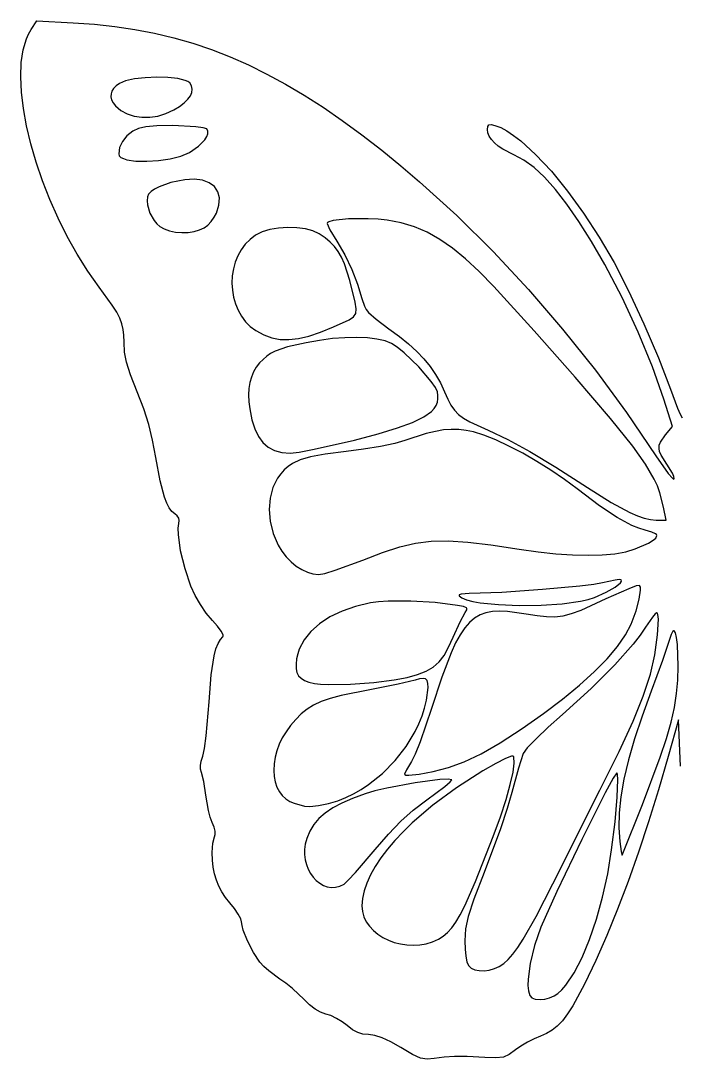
# Model space of a CAD drawing. Extents: x 116 to 479, y 104 to 402.
# Drawn here: x 116.1 to 297.7, y 103.8 to 389.5 of the extents above; entities that cross this region are included whole.
import ezdxf

# ---------------------------------------------------------------- set-up
doc = ezdxf.new("R2010")
doc.units = 0

msp = doc.modelspace()

# ---------------------------------------------------------------- linework, layer by layer
at = {"layer": 'Layer 1'}
for p, q in [((118.95303, 387.01742), (120.56078, 389.45892)), ((120.56078, 389.45892), (130.60008, 388.913402)), ((130.60008, 388.913402), (136.408213, 388.496186)), ((117.667735, 384.485521), (118.260023, 385.81841)), ((118.260023, 385.81841), (118.95303, 387.01742)), ((136.408213, 388.496186), (142.05903, 387.879655)), ((142.05903, 387.879655), (147.571925, 387.055797)), ((147.571925, 387.055797), (152.966296, 386.016598)), ((152.966296, 386.016598), (158.261536, 384.754046)), ((116.778062, 381.445478), (117.667735, 384.485521)), ((158.261536, 384.754046), (163.477041, 383.260128)), ((163.477041, 383.260128), (168.632208, 381.526832)), ((116.269498, 377.952025), (116.778062, 381.445478)), ((168.632208, 381.526832), (173.74643, 379.546143)), ((116.12753, 374.059897), (116.269498, 377.952025)), ((173.74643, 379.546143), (178.839104, 377.31005)), ((178.839104, 377.31005), (183.929625, 374.81054)), ((183.929625, 374.81054), (189.037388, 372.0396)), ((116.337645, 369.823828), (116.12753, 374.059897)), ((142.384972, 371.561571), (141.704443, 370.849389)), ((143.27912, 372.228202), (142.384972, 371.561571)), ((145.007206, 372.942976), (143.27912, 372.228202)), ((147.477722, 373.463331), (145.007206, 372.942976)), ((150.418279, 373.787108), (147.477722, 373.463331)), ((153.556485, 373.912146), (150.418279, 373.787108)), ((156.619952, 373.836287), (153.556485, 373.912146)), ((159.33629, 373.557369), (156.619952, 373.836287)), ((161.433109, 373.073234), (159.33629, 373.557369)), ((162.164078, 372.753534), (161.433109, 373.073234)), ((162.63802, 372.38172), (162.164078, 372.753534)), ((163.159068, 371.546792), (162.63802, 372.38172)), ((163.366081, 370.667567), (163.159068, 371.546792)), ((189.037388, 372.0396), (194.181789, 368.989217)), ((116.885329, 365.298555), (116.337645, 369.823828)), ((140.990182, 369.321878), (140.959422, 368.523304)), ((140.959422, 368.523304), (141.148221, 367.712687)), ((141.239018, 370.100032), (140.990182, 369.321878)), ((141.704443, 370.849389), (141.239018, 370.100032)), ((162.155155, 367.853589), (162.8589, 368.812018)), ((162.8589, 368.812018), (163.264284, 369.752993)), ((163.264284, 369.752993), (163.366081, 370.667567)), ((194.181789, 368.989217), (199.382224, 365.651379)), ((141.148221, 367.712687), (141.558065, 366.898404)), ((141.558065, 366.898404), (142.19044, 366.088832)), ((142.19044, 366.088832), (143.664525, 364.811666)), ((158.306, 364.96306), (159.87348, 365.920162)), ((159.87348, 365.920162), (161.158274, 366.886655)), ((161.158274, 366.886655), (162.155155, 367.853589)), ((117.75607, 360.538811), (116.885329, 365.298555)), ((143.664525, 364.811666), (145.397665, 363.851887)), ((145.397665, 363.851887), (147.337527, 363.213151)), ((147.337527, 363.213151), (149.431779, 362.899113)), ((149.431779, 362.899113), (151.628088, 362.91343)), ((151.628088, 362.91343), (153.874123, 363.259757)), ((153.874123, 363.259757), (156.117551, 363.941749)), ((156.117551, 363.941749), (158.30604, 364.963062)), ((158.30604, 364.963062), (158.306, 364.96306)), ((199.382224, 365.651379), (204.658087, 362.018072)), ((118.935355, 355.599332), (117.75607, 360.538811)), ((150.609293, 360.315701), (148.529408, 359.846083)), ((153.625886, 360.549679), (150.609293, 360.315701)), ((157.98431, 360.603948), (153.625886, 360.549679)), ((164.313558, 360.325045), (157.98431, 360.603948)), ((166.394726, 360.037308), (164.313558, 360.325045)), ((167.35989, 359.68913), (166.394726, 360.037308)), ((204.658087, 362.018072), (210.028774, 358.081284)), ((244.64659, 359.562372), (244.726289, 360.400636)), ((244.726289, 360.400636), (245.02776, 360.830187)), ((245.02776, 360.830187), (245.644561, 360.902123)), ((245.644561, 360.902123), (246.67025, 360.667542)), ((246.67025, 360.667542), (248.274166, 360.056476)), ((248.274166, 360.056476), (250.003262, 359.137509)), ((145.347005, 357.764885), (144.125601, 356.236231)), ((146.98111, 359.084898), (145.347005, 357.764885)), ((148.529408, 359.846083), (146.98111, 359.084898)), ((166.82976, 356.737593), (167.361895, 357.59413)), ((167.64694, 359.096808), (167.35989, 359.68913)), ((167.361895, 357.59413), (167.640949, 358.389504)), ((167.640949, 358.389504), (167.64694, 359.096808)), ((210.028774, 358.081284), (215.51368, 353.833002)), ((244.772949, 358.634112), (244.64659, 359.562372)), ((245.14426, 357.699663), (244.772949, 358.634112)), ((245.748877, 356.770273), (245.14426, 357.699663)), ((250.003262, 359.137509), (251.843554, 357.9267)), ((251.843554, 357.9267), (253.78106, 356.440109)), ((120.40867, 350.534853), (118.935355, 355.599332)), ((143.360665, 354.569339), (143.09596, 352.834618)), ((144.125601, 356.236231), (143.360665, 354.569339)), ((162.57, 353.238), (165.086164, 354.948667)), ((165.086164, 354.948667), (166.82976, 356.737593)), ((246.575151, 355.857188), (245.748877, 356.770273)), ((247.611435, 354.971657), (246.575151, 355.857188)), ((248.846081, 354.124928), (247.611435, 354.971657)), ((253.78106, 356.440109), (257.89178, 352.703816)), ((143.09596, 352.834618), (143.255274, 352.324067)), ((143.255274, 352.324067), (143.71102, 351.888171)), ((143.71102, 351.888171), (144.429898, 351.526238)), ((144.429898, 351.526238), (145.378612, 351.237579)), ((154.032781, 351.005763), (157.246702, 351.483416)), ((157.246702, 351.483416), (160.181255, 352.229336)), ((160.181255, 352.229336), (162.57006, 353.238003)), ((162.57006, 353.238003), (162.57, 353.238)), ((215.51368, 353.833002), (220.744053, 349.579636)), ((251.86387, 352.592862), (248.846081, 354.124928)), ((254.642989, 351.147977), (251.86387, 352.592862)), ((257.89178, 352.703816), (262.223556, 348.057105)), ((122.161503, 345.400108), (120.40867, 350.534853)), ((145.378612, 351.237579), (147.832356, 350.877326)), ((147.832356, 350.877326), (150.805872, 350.801894)), ((150.805872, 350.801894), (154.032781, 351.005763)), ((220.744053, 349.579636), (225.936854, 345.158916)), ((257.473242, 349.097854), (254.642989, 351.147977)), ((260.379709, 346.412283), (257.473242, 349.097854)), ((161.2654, 345.72851), (157.416541, 344.951749)), ((163.908535, 345.877784), (161.2654, 345.72851)), ((166.17569, 345.5869), (163.908535, 345.877784)), ((263.38747, 343.06105), (260.379709, 346.412283)), ((262.223556, 348.057105), (266.664526, 342.628447)), ((124.179339, 340.249833), (122.161503, 345.400108)), ((152.973124, 343.153082), (151.993025, 342.452064)), ((154.228144, 343.814615), (152.973124, 343.153082)), ((157.416541, 344.951749), (154.228144, 343.814615)), ((168.033289, 344.891052), (166.17569, 345.5869)), ((169.447756, 343.825438), (168.033289, 344.891052)), ((170.385514, 342.425253), (169.447756, 343.825438)), ((225.936854, 345.158916), (236.183382, 335.844754)), ((266.521606, 339.013943), (263.38747, 343.06105)), ((126.447667, 335.138762), (124.179339, 340.249833)), ((151.004, 340.99905), (150.913393, 339.95125)), ((150.913393, 339.95125), (151.001598, 338.83803)), ((151.32445, 341.72843), (151.004, 340.99905)), ((151.993025, 342.452064), (151.32445, 341.72843)), ((170.812987, 340.725694), (170.385514, 342.425253)), ((170.696597, 338.761958), (170.812987, 340.725694)), ((266.664526, 342.628447), (271.102824, 336.546319)), ((151.001598, 338.83803), (151.652181, 336.563846)), ((170.00277, 336.56924), (170.696597, 338.761958)), ((269.807198, 334.240751), (266.521606, 339.013943)), ((128.951974, 330.12163), (126.447667, 335.138762)), ((151.652181, 336.563846), (152.831224, 334.473542)), ((152.831224, 334.473542), (153.580003, 333.590171)), ((167.598957, 333.251111), (168.53802, 334.258787)), ((168.53802, 334.258787), (169.375765, 335.409129)), ((169.375765, 335.409129), (170.00277, 336.56924)), ((202.195462, 334.499535), (200.94751, 334.143488)), ((206.410132, 334.951048), (202.195462, 334.499535)), ((211.806297, 334.99759), (206.410132, 334.951048)), ((214.531116, 334.847421), (211.806297, 334.99759)), ((217.05172, 334.57012), (214.531116, 334.847421)), ((220.875873, 333.834907), (217.05172, 334.57012)), ((236.183382, 335.844754), (246.200542, 325.949193)), ((273.269326, 328.711261), (269.807198, 334.240751)), ((271.102824, 336.546319), (275.426587, 329.939192)), ((153.580003, 333.590171), (154.4142, 332.86416)), ((154.4142, 332.86416), (155.626627, 332.180529)), ((155.626627, 332.180529), (157.090443, 331.675384)), ((157.090443, 331.675384), (158.725568, 331.350978)), ((162.189422, 331.253412), (163.857989, 331.484761)), ((163.857989, 331.484761), (165.377542, 331.905873)), ((165.377542, 331.905873), (166.668, 332.519004)), ((166.668, 332.519), (167.598957, 333.251111)), ((166.668, 332.519004), (166.668, 332.519)), ((184.729686, 332.000055), (182.57302, 331.35411)), ((187.124977, 332.411373), (184.729686, 332.000055)), ((189.633339, 332.585359), (187.124977, 332.411373)), ((192.129218, 332.519302), (189.633339, 332.585359)), ((194.487062, 332.210495), (192.129218, 332.519302)), ((196.581317, 331.656231), (194.487062, 332.210495)), ((198.28643, 330.8538), (196.581317, 331.656231)), ((200.611237, 333.936668), (200.49452, 333.712088)), ((200.49452, 333.712088), (201.265221, 331.974004)), ((200.94751, 334.143488), (200.611237, 333.936668)), ((201.265221, 331.974004), (203.11818, 328.853028)), ((224.513236, 332.746512), (220.875873, 333.834907)), ((228.034803, 331.260794), (224.513236, 332.746512)), ((131.677745, 325.253173), (128.951974, 330.12163)), ((158.725568, 331.350978), (160.451921, 331.209569)), ((160.451921, 331.209569), (162.189422, 331.253412)), ((179.251806, 329.333437), (177.928176, 327.989533)), ((180.78053, 330.476248), (179.251806, 329.333437)), ((182.57302, 331.35411), (180.78053, 330.476248)), ((199.913083, 329.742698), (198.28643, 330.8538)), ((201.311153, 328.588993), (199.913083, 329.742698)), ((202.512672, 327.34385), (201.311153, 328.588993)), ((203.11818, 328.853028), (205.328995, 325.057093)), ((231.51157, 329.333607), (228.034803, 331.260794)), ((235.014531, 326.92081), (231.51157, 329.333607)), ((276.93307, 322.395262), (273.269326, 328.711261)), ((275.426587, 329.939192), (279.52395, 322.935542)), ((176.809535, 326.473378), (175.89578, 324.813814)), ((177.928176, 327.989533), (176.809535, 326.473378)), ((203.54967, 325.958436), (202.512672, 327.34385)), ((204.454179, 324.383918), (203.54967, 325.958436)), ((238.614679, 323.978259), (235.014531, 326.92081)), ((246.200542, 325.949193), (255.935618, 315.530914)), ((134.610468, 320.588124), (131.677745, 325.253173)), ((175.18681, 323.039683), (174.682521, 321.179827)), ((175.89578, 324.813814), (175.18681, 323.039683)), ((205.258229, 322.571461), (204.454179, 324.383918)), ((205.328995, 325.057093), (207.276545, 321.036969)), ((242.383011, 320.46181), (238.614679, 323.978259)), ((279.52395, 322.935542), (283.51242, 315.188012)), ((137.73563, 316.18122), (134.610468, 320.588124)), ((174.682521, 321.179827), (174.38281, 319.263089)), ((206.69308, 318.0374), (205.258229, 322.571461)), ((207.276545, 321.036969), (208.8843, 316.9668)), ((246.39052, 316.32732), (242.383011, 320.46181)), ((281.692647, 313.354424), (276.93307, 322.395262)), ((174.38281, 319.263089), (174.287574, 317.318309)), ((174.287574, 317.318309), (174.39671, 315.374331)), ((208.235484, 312.067205), (206.69308, 318.0374)), ((141.34039, 311.211219), (137.73563, 316.18122)), ((174.39671, 315.374331), (174.710115, 313.459996)), ((208.8843, 316.9668), (210.07573, 313.020728)), ((257.455025, 304.20112), (246.39052, 316.32732)), ((255.935618, 315.530914), (265.335888, 304.648597)), ((283.51242, 315.188012), (287.734304, 306.121048)), ((174.710115, 313.459996), (175.227686, 311.604146)), ((175.227686, 311.604146), (175.94932, 309.835624)), ((208.504351, 310.239796), (208.235484, 312.067205)), ((210.07573, 313.020728), (210.75764, 310.917728)), ((286.163103, 303.784312), (281.692647, 313.354424)), ((142.540307, 309.308665), (141.34039, 311.211219)), ((143.406997, 307.643245), (142.540307, 309.308665)), ((175.94932, 309.835624), (176.874915, 308.183271)), ((207.713623, 307.971525), (208.351984, 308.936491)), ((208.351984, 308.936491), (208.504351, 310.239796)), ((210.75764, 310.917728), (211.236849, 310.048421)), ((211.236849, 310.048421), (211.891106, 309.208348)), ((211.891106, 309.208348), (213.973406, 307.339211)), ((143.991771, 306.101584), (143.406997, 307.643245)), ((144.345939, 304.570309), (143.991771, 306.101584)), ((176.874915, 308.183271), (178.004367, 306.675929)), ((178.004367, 306.675929), (179.337573, 305.342441)), ((202.235, 305.249), (206.524511, 307.159132)), ((206.524511, 307.159132), (207.713623, 307.971525)), ((213.973406, 307.339211), (217.50182, 304.756938)), ((287.734304, 306.121048), (291.734111, 296.755857)), ((144.520811, 302.936045), (144.345939, 304.570309)), ((144.5677, 301.08542), (144.520811, 302.936045)), ((179.337573, 305.342441), (180.87443, 304.211648)), ((180.87443, 304.211648), (183.0411, 303.042549)), ((183.0411, 303.042549), (185.237741, 302.238998)), ((195.462605, 302.735589), (198.663043, 303.801259)), ((198.663043, 303.801259), (202.23503, 305.249068)), ((202.23503, 305.249068), (202.235, 305.249)), ((217.50182, 304.756938), (220.378723, 302.634063)), ((268.795624, 291.386694), (257.455025, 304.20112)), ((265.335888, 304.648597), (274.348635, 293.360919)), ((290.087217, 294.2697), (286.163103, 303.784312)), ((144.714241, 298.318149), (144.5677, 301.08542)), ((185.237741, 302.238998), (187.521282, 301.803762)), ((187.521282, 301.803762), (189.948654, 301.739606)), ((194.7342, 300.88619), (189.605454, 299.717509)), ((189.948654, 301.739606), (192.576785, 302.049293)), ((192.576785, 302.049293), (195.462605, 302.735589)), ((198.391076, 301.548683), (194.7342, 300.88619)), ((201.966975, 302.012578), (198.391076, 301.548683)), ((205.399758, 302.278474), (201.966975, 302.012578)), ((208.627284, 302.346972), (205.399758, 302.278474)), ((211.587411, 302.218674), (208.627284, 302.346972)), ((214.218, 301.894179), (211.587411, 302.218674)), ((216.45691, 301.374087), (214.218, 301.894179)), ((218.242, 300.659), (216.45691, 301.374087)), ((219.799632, 299.642183), (218.242, 300.659)), ((220.378723, 302.634063), (222.926786, 300.558775)), ((222.926786, 300.558775), (225.172487, 298.50106)), ((145.262186, 295.522432), (144.714241, 298.318149)), ((183.849935, 297.237686), (181.9081, 295.35994)), ((184.931546, 297.963981), (183.849935, 297.237686)), ((186.196543, 298.595775), (184.931546, 297.963981)), ((189.605454, 299.717509), (186.196543, 298.595775)), ((221.660286, 298.129693), (219.799632, 299.642183)), ((225.694154, 294.244597), (221.660286, 298.129693)), ((225.172487, 298.50106), (227.142306, 296.430902)), ((146.374021, 292.08841), (145.262186, 295.522432)), ((181.9081, 295.35994), (180.979015, 294.154061)), ((229.150595, 290.257528), (225.694154, 294.244597)), ((227.142306, 296.430902), (228.86272, 294.318286)), ((228.86272, 294.318286), (230.360209, 292.133196)), ((293.20777, 285.395362), (290.087217, 294.2697)), ((291.734111, 296.755857), (295.05635, 288.113642)), ((148.21223, 287.40622), (146.374021, 292.08841)), ((179.628103, 291.430943), (179.20501, 289.907812)), ((180.219227, 292.845377), (179.628103, 291.430943)), ((180.979015, 294.154061), (180.219227, 292.845377)), ((230.360209, 292.133196), (231.661249, 289.845619)), ((278.495971, 280.080831), (268.795624, 291.386694)), ((274.348635, 293.360919), (282.921138, 281.726561)), ((179.20501, 289.907812), (178.949315, 288.273042)), ((230.289465, 288.617571), (229.150595, 290.257528)), ((230.8366, 287.4223), (230.289465, 288.617571)), ((231.661249, 289.845619), (232.79232, 287.425538)), ((150.015406, 282.719666), (148.21223, 287.40622)), ((178.949315, 288.273042), (178.860385, 286.523687)), ((178.860385, 286.523687), (178.937588, 284.656801)), ((230.994542, 286.396872), (230.8366, 287.4223)), ((230.997457, 285.430079), (230.994542, 286.396872)), ((232.79232, 287.425538), (233.709147, 285.358378)), ((295.05635, 288.113642), (296.982272, 282.892882)), ((178.937588, 284.656801), (179.18029, 282.66944)), ((229.955318, 282.811141), (230.489917, 283.64425)), ((230.489917, 283.64425), (230.833273, 284.514884)), ((230.833273, 284.514884), (230.997457, 285.430079)), ((233.709147, 285.358378), (234.589528, 283.682849)), ((234.589528, 283.682849), (235.535252, 282.309129)), ((295.58682, 277.842432), (293.20777, 285.395362)), ((296.982272, 282.892882), (297.679419, 281.278924)), ((151.382624, 278.44091), (150.015406, 282.719666)), ((179.18029, 282.66944), (179.780377, 279.703349)), ((223.991142, 278.962169), (227.083338, 280.46659)), ((227.083338, 280.46659), (229.217403, 282.008519)), ((229.217403, 282.008519), (229.955318, 282.811141)), ((235.535252, 282.309129), (236.648111, 281.147398)), ((236.648111, 281.147398), (238.029897, 280.107834)), ((238.029897, 280.107834), (239.782399, 279.100617)), ((284.63972, 272.48032), (278.495971, 280.080831)), ((282.921138, 281.726561), (291.00068, 269.804202)), ((297.679419, 281.278924), (298.274518, 280.221638)), ((152.440479, 274.121084), (151.382624, 278.44091)), ((179.780377, 279.703349), (180.576215, 277.18602)), ((180.576215, 277.18602), (181.583467, 275.100447)), ((214.546051, 275.840669), (219.844239, 277.43896)), ((219.844239, 277.43896), (223.991142, 278.962169)), ((239.782399, 279.100617), (244.80672, 276.823938)), ((293.66468, 275.546402), (295.58682, 277.842432)), ((181.583467, 275.100447), (182.817794, 273.429625)), ((208, 274.111), (214.546051, 275.840669)), ((227.792471, 275.903278), (221.90703, 273.98085)), ((230.281231, 276.511256), (227.792471, 275.903278)), ((232.554655, 276.894672), (230.281231, 276.511256)), ((234.678219, 277.061724), (232.554655, 276.894672)), ((236.717402, 277.020608), (234.678219, 277.061724)), ((238.73768, 276.779521), (236.717402, 277.020608)), ((240.80453, 276.34666), (238.73768, 276.779521)), ((243.674109, 275.459742), (240.80453, 276.34666)), ((246.963369, 274.146079), (243.674109, 275.459742)), ((244.80672, 276.823938), (250.256172, 274.297836)), ((250.256172, 274.297836), (256.31648, 271.007414)), ((292.284097, 273.570863), (293.66468, 275.546402)), ((153.31557, 269.31132), (152.440479, 274.121084)), ((182.817794, 273.429625), (184.294858, 272.156549)), ((184.294858, 272.156549), (186.030321, 271.264212)), ((192.802825, 270.82824), (196.953903, 271.590424)), ((196.953903, 271.590424), (208.00009, 274.11096)), ((210.546426, 271.601863), (205.71783, 270.95884)), ((208.00009, 274.11096), (208, 274.111)), ((215.2083, 272.38598), (210.546426, 271.601863)), ((219.172239, 273.212029), (215.2083, 272.38598)), ((221.90703, 273.98085), (219.172239, 273.212029)), ((250.561348, 272.466553), (246.963369, 274.146079)), ((254.357084, 270.482051), (250.561348, 272.466553)), ((288.125488, 267.528825), (284.63972, 272.48032)), ((291.87119, 271.828342), (291.955634, 272.694541)), ((292.032864, 270.924135), (291.87119, 271.828342)), ((291.955634, 272.694541), (292.284097, 273.570863)), ((154.483182, 262.878274), (153.31557, 269.31132)), ((186.030321, 271.264212), (188.039844, 270.735611)), ((188.039844, 270.735611), (190.33909, 270.55374)), ((190.33909, 270.55374), (192.802825, 270.82824)), ((193.069181, 268.68331), (190.92783, 267.65128)), ((195.931249, 269.507751), (193.069181, 268.68331)), ((199.989107, 270.230847), (195.931249, 269.507751)), ((205.71783, 270.95884), (199.989107, 270.230847)), ((258.239613, 268.253456), (254.357084, 270.482051)), ((256.31648, 271.007414), (263.467483, 266.675829)), ((291.00068, 269.804202), (294.434451, 264.916227)), ((292.442756, 269.933788), (292.032864, 270.924135)), ((294.01559, 267.502152), (292.442756, 269.933788)), ((188.655223, 265.880257), (187.699202, 264.81818)), ((189.732009, 266.827962), (188.655223, 265.880257)), ((190.92783, 267.65128), (189.732009, 266.827962)), ((262.097972, 265.841653), (258.239613, 268.253456)), ((265.821198, 263.307526), (262.097972, 265.841653)), ((263.467483, 266.675829), (272.18902, 261.026238)), ((290.538435, 263.397653), (288.125488, 267.528825)), ((295.541939, 265.035038), (294.01559, 267.502152)), ((155.678717, 258.364374), (154.483182, 262.878274)), ((186.865672, 263.651745), (186.156362, 262.390968)), ((187.699202, 264.81818), (186.865672, 263.651745)), ((269.29833, 260.71196), (265.821198, 263.307526)), ((291.418557, 261.489073), (290.538435, 263.397653)), ((294.434451, 264.916227), (295.540492, 263.649594)), ((295.540492, 263.649594), (295.868751, 263.40189)), ((295.944781, 264.064227), (295.541939, 265.035038)), ((295.868751, 263.40189), (296.01972, 263.446032)), ((296.01972, 263.446032), (295.944781, 264.064227)), ((185.573001, 261.045861), (184.791034, 258.142719)), ((186.156362, 262.390968), (185.573001, 261.045861)), ((275.44166, 256.061279), (269.29833, 260.71196)), ((272.18902, 261.026238), (278.684479, 256.920224)), ((292.12162, 259.604838), (291.418557, 261.489073)), ((156.321232, 256.726378), (155.678717, 258.364374)), ((184.791034, 258.142719), (184.533596, 255.022434)), ((293.1181, 255.66842), (292.12162, 259.604838)), ((157.011859, 255.447297), (156.321232, 256.726378)), ((157.764308, 254.486841), (157.011859, 255.447297)), ((158.59229, 253.80472), (157.764308, 254.486841)), ((184.533596, 255.022434), (184.814511, 251.765123)), ((280.350433, 252.780454), (275.44166, 256.061279)), ((278.684479, 256.920224), (283.79032, 254.164898)), ((293.79404, 252.074198), (293.1181, 255.66842)), ((159.232143, 253.277805), (158.59229, 253.80472)), ((159.617844, 252.67145), (159.232143, 253.277805)), ((159.754363, 251.973265), (159.617844, 252.67145)), ((159.64667, 251.17086), (159.754363, 251.973265)), ((184.814511, 251.765123), (185.647604, 248.450899)), ((284.428778, 250.625031), (280.350433, 252.780454)), ((283.79032, 254.164898), (285.9221, 253.246601)), ((285.9221, 253.246601), (287.826436, 252.609407)), ((287.826436, 252.609407), (289.543313, 252.234458)), ((289.543313, 252.234458), (291.11272, 252.102898)), ((291.11272, 252.102898), (293.79404, 252.074198)), ((159.482859, 249.878278), (159.64667, 251.17086)), ((159.525372, 248.129894), (159.482859, 249.878278)), ((286.282833, 249.892955), (284.428778, 250.625031)), ((288.08083, 249.35056), (286.282833, 249.892955)), ((289.926495, 248.819214), (288.08083, 249.35056)), ((290.935078, 248.342125), (289.926495, 248.819214)), ((160.148938, 243.681725), (159.525372, 248.129894)), ((185.647604, 248.450899), (187.0467, 245.15988)), ((220.491842, 244.732398), (224.839189, 245.775242)), ((224.839189, 245.775242), (229.171537, 246.324874)), ((229.171537, 246.324874), (233.84095, 246.405959)), ((233.84095, 246.405959), (239.199489, 246.043165)), ((239.199489, 246.043165), (245.599218, 245.26116)), ((285.3219, 244.16591), (288.944411, 245.772064)), ((288.944411, 245.772064), (290.24244, 246.542837)), ((290.24244, 246.542837), (290.952, 247.16104)), ((291.165385, 248.093483), (290.935078, 248.342125)), ((290.952, 247.16104), (291.234329, 247.821873)), ((291.234329, 247.821873), (291.165385, 248.093483)), ((161.35651, 238.658374), (160.148938, 243.681725)), ((187.0467, 245.15988), (188.034084, 243.519518)), ((188.034084, 243.519518), (189.214473, 242.001965)), ((210.3439, 241.0684), (215.777433, 243.171673)), ((215.777433, 243.171673), (220.491842, 244.732398)), ((245.599218, 245.26116), (253.3922, 244.08461)), ((253.3922, 244.08461), (258.589912, 243.345722)), ((258.589912, 243.345722), (263.499994, 242.820995)), ((263.499994, 242.820995), (268.093904, 242.510355)), ((276.21904, 242.531046), (279.693181, 242.86223)), ((279.693181, 242.86223), (282.736982, 243.407209)), ((282.736982, 243.407209), (285.3219, 244.16591)), ((189.214473, 242.001965), (190.54726, 240.636781)), ((190.54726, 240.636781), (191.991836, 239.453526)), ((202.711453, 238.287605), (210.3439, 241.06838)), ((210.3439, 241.06838), (210.3439, 241.0684)), ((268.093904, 242.510355), (272.3431, 242.41373)), ((272.3431, 242.41373), (276.21904, 242.531046)), ((162.98723, 233.89186), (161.35651, 238.658374)), ((191.991836, 239.453526), (193.507596, 238.481761)), ((193.507596, 238.481761), (195.053931, 237.751045)), ((195.053931, 237.751045), (196.590235, 237.290938)), ((196.590235, 237.290938), (198.0759, 237.131)), ((198.0759, 237.131), (199.817793, 237.441684)), ((199.817793, 237.441684), (202.711453, 238.287605)), ((273.888844, 234.427253), (270.083003, 233.949881)), ((276.28915, 234.85738), (273.888844, 234.427253)), ((279.775014, 235.587768), (276.28915, 234.85738)), ((280.919277, 235.714366), (279.775014, 235.587768)), ((279.80871, 233.619047), (281.257642, 234.808897)), ((281.43912, 235.64734), (280.919277, 235.714366)), ((281.257642, 234.808897), (281.522181, 235.282121)), ((281.522181, 235.282121), (281.43912, 235.64734)), ((164.169367, 231.361725), (162.98723, 233.89186)), ((236.865335, 231.496792), (236.80072, 231.26672)), ((237.406501, 231.68699), (236.865335, 231.496792)), ((239.55675, 231.86906), (237.406501, 231.68699)), ((248.598943, 232.202072), (239.55675, 231.86906)), ((259.813648, 232.980229), (248.598943, 232.202072)), ((270.083003, 233.949881), (259.813648, 232.980229)), ((274.092, 230.83), (277.338202, 232.239009)), ((283.515421, 233.23525), (277.23366, 230.44257)), ((277.338202, 232.239009), (279.80871, 233.619047)), ((285.581881, 233.969977), (283.515421, 233.23525)), ((286.52554, 234.10346), (285.581881, 233.969977)), ((286.442374, 230.367813), (286.805165, 232.858018)), ((286.752018, 233.665292), (286.52554, 234.10346)), ((286.805165, 232.858018), (286.752018, 233.665292)), ((165.608185, 228.858165), (164.169367, 231.361725)), ((167.212865, 226.525492), (165.608185, 228.858165)), ((212.46862, 229.32659), (208.333488, 228.349716)), ((214.639205, 229.6219), (212.46862, 229.32659)), ((217.286915, 229.801821), (214.639205, 229.6219)), ((223.527889, 229.829223), (217.286915, 229.801821)), ((230.219904, 229.436261), (223.527889, 229.829223)), ((236.39132, 228.6504), (230.219904, 229.436261)), ((238.044966, 228.314233), (236.39132, 228.6504)), ((236.80072, 231.26672), (237.584434, 230.683147)), ((237.584434, 230.683147), (238.858941, 230.170413)), ((238.858941, 230.170413), (240.563272, 229.72923)), ((240.563272, 229.72923), (242.636456, 229.360314)), ((242.636456, 229.360314), (247.645503, 228.842137)), ((247.645503, 228.842137), (253.398319, 228.621593)), ((253.398319, 228.621593), (259.407141, 228.704394)), ((259.407141, 228.704394), (265.184207, 229.096255)), ((265.184207, 229.096255), (270.241754, 229.802886)), ((270.241754, 229.802886), (272.348282, 230.276025)), ((277.23366, 230.44257), (270.307194, 227.265725)), ((272.348282, 230.276025), (274.09202, 230.83)), ((274.09202, 230.83), (274.092, 230.83)), ((285.538981, 227.096156), (286.442374, 230.367813)), ((168.89259, 224.50802), (167.212865, 226.525492)), ((204.586214, 227.052569), (201.259605, 225.459925)), ((208.333488, 228.349716), (204.586214, 227.052569)), ((237.095002, 224.093215), (238.4976, 226.68281)), ((238.856166, 227.959311), (238.044966, 228.314233)), ((238.4976, 226.68281), (238.961513, 227.458036)), ((238.988534, 227.734943), (238.856166, 227.959311)), ((238.961513, 227.458036), (238.988534, 227.734943)), ((242.579446, 226.033644), (241.074404, 225.158306)), ((244.217723, 226.625731), (242.579446, 226.033644)), ((246.015222, 226.960454), (244.217723, 226.625731)), ((247.997929, 227.063701), (246.015222, 226.960454)), ((250.19183, 226.961358), (247.997929, 227.063701)), ((255.31716, 226.24345), (250.19183, 226.961358)), ((258.352224, 225.745931), (255.31716, 226.24345)), ((260.912076, 225.465656), (258.352224, 225.745931)), ((265.38771, 225.706584), (263.192107, 225.440061)), ((267.694275, 226.302659), (265.38771, 225.706584)), ((270.307194, 227.265725), (267.694275, 226.302659)), ((284.1968, 223.50636), (285.538981, 227.096156)), ((290.772808, 226.272237), (290.036316, 225.426697)), ((291.23811, 226.58278), (290.772808, 226.272237)), ((291.423205, 226.463038), (291.23811, 226.58278)), ((291.558777, 226.11822), (291.423205, 226.463038)), ((291.690265, 224.839791), (291.558777, 226.11822)), ((170.273899, 222.917555), (168.89259, 224.50802)), ((171.27941, 221.544653), (170.273899, 222.917555)), ((198.38647, 223.596564), (195.999616, 221.487262)), ((201.259605, 225.459925), (198.38647, 223.596564)), ((235.1898, 219.8595), (237.095002, 224.093215)), ((239.67661, 223.973831), (238.360079, 222.454332)), ((241.074404, 225.158306), (239.67661, 223.973831)), ((263.192107, 225.440061), (260.912076, 225.465656)), ((282.643182, 220.53118), (284.1968, 223.50636)), ((290.036316, 225.426697), (288.15449, 222.64718)), ((291.456971, 220.532843), (291.690265, 224.839791)), ((171.084902, 219.264079), (171.80836, 219.99991)), ((171.820453, 220.526406), (171.27941, 221.544653)), ((171.80836, 219.99991), (171.88909, 220.193121)), ((171.88909, 220.193121), (171.820453, 220.526406)), ((195.999616, 221.487262), (194.131851, 219.156797)), ((237.098824, 220.573921), (235.866859, 218.306712)), ((238.360079, 222.454332), (237.098824, 220.573921)), ((280.429625, 217.348576), (282.643182, 220.53118)), ((286.671139, 220.410742), (284.763829, 217.92461)), ((288.15449, 222.64718), (286.671139, 220.410742)), ((290.68077, 215.044963), (291.456971, 220.532843)), ((295.194812, 220.621308), (294.66922, 218.9725)), ((295.669455, 221.511084), (295.194812, 220.621308)), ((295.885763, 221.676868), (295.669455, 221.511084)), ((296.087046, 221.659533), (295.885763, 221.676868)), ((296.441486, 221.084358), (296.087046, 221.659533)), ((296.726673, 219.803263), (296.441486, 221.084358)), ((169.885872, 216.677852), (170.446523, 218.168213)), ((170.446523, 218.168213), (171.084902, 219.264079)), ((194.131851, 219.156797), (192.815983, 216.629947)), ((232.685462, 214.893975), (233.949073, 217.122218)), ((233.949073, 217.122218), (235.1898, 219.8595)), ((235.866859, 218.306712), (234.638197, 215.626818)), ((277.572624, 213.974351), (280.429625, 217.348576)), ((284.763829, 217.92461), (279.738314, 212.267193)), ((294.66922, 218.9725), (292.843983, 213.488804)), ((296.936507, 217.833952), (296.726673, 219.803263)), ((297.10571, 211.9015), (296.936507, 217.833952)), ((168.596797, 209.495194), (169.3956, 214.758535)), ((169.3956, 214.758535), (169.885872, 216.677852)), ((192.375263, 215.300621), (192.08482, 213.93149)), ((192.815983, 216.629947), (192.375263, 215.300621)), ((231.29782, 213.101585), (232.685462, 214.893975)), ((234.638197, 215.626818), (232.08684, 208.925426)), ((289.5042, 209.75918), (290.68077, 215.044963)), ((192.08482, 213.93149), (191.925842, 212.452528)), ((191.925842, 212.452528), (191.953355, 211.20061)), ((227.745855, 210.531633), (229.685, 211.671866)), ((229.685, 211.671866), (231.29782, 213.101585)), ((279.738314, 212.267193), (273.199911, 205.802794)), ((274.088675, 210.42431), (277.572624, 213.974351)), ((292.843983, 213.488804), (289.73563, 205.0471)), ((297.005865, 208.073952), (297.10571, 211.9015)), ((167.99132, 202.10251), (168.596797, 209.495194)), ((191.953355, 211.20061), (192.184091, 210.152546)), ((192.184091, 210.152546), (192.634784, 209.285141)), ((192.634784, 209.285141), (193.322167, 208.575206)), ((193.322167, 208.575206), (194.262973, 207.999546)), ((218.959, 208.116), (222.484002, 208.826884)), ((222.484002, 208.826884), (225.379237, 209.6077)), ((225.379237, 209.6077), (227.745855, 210.531633)), ((226.884942, 208.564887), (225.949379, 208.450906)), ((227.571105, 208.407488), (226.884942, 208.564887)), ((232.08684, 208.925426), (229.23686, 200.26265)), ((269.994273, 206.714256), (274.088675, 210.42431)), ((287.543152, 203.671185), (289.5042, 209.75918)), ((194.262973, 207.999546), (195.473937, 207.534972)), ((195.473937, 207.534972), (196.97179, 207.15829)), ((196.97179, 207.15829), (198.658948, 206.944591)), ((198.658948, 206.944591), (200.985679, 206.840802)), ((200.985679, 206.840802), (206.885139, 206.93365)), ((206.885139, 206.93365), (213.324724, 207.378233)), ((220.032415, 206.949965), (212.26845, 205.45127)), ((213.324724, 207.378233), (218.95899, 208.11595)), ((218.95899, 208.11595), (218.959, 208.116)), ((224.74865, 208.09406), (220.032415, 206.949965)), ((225.949379, 208.450906), (224.74865, 208.09406)), ((228.023634, 207.950192), (227.571105, 208.407488)), ((227.8127, 202.55172), (228.290846, 206.021847)), ((228.258292, 207.164484), (228.023634, 207.950192)), ((228.290846, 206.021847), (228.258292, 207.164484)), ((273.199911, 205.802794), (265.27059, 198.65928)), ((265.305912, 202.859994), (269.994273, 206.714256)), ((296.684043, 204.3673), (297.005865, 208.073952)), ((201.322379, 203.058054), (198.83565, 202.19512)), ((204.318722, 203.859819), (201.322379, 203.058054)), ((212.26845, 205.45127), (204.318722, 203.859819)), ((260.04009, 198.877328), (265.305912, 202.859994)), ((284.794881, 196.827517), (287.543152, 203.671185)), ((289.73563, 205.0471), (287.224754, 198.193952)), ((296.090466, 200.588254), (296.684043, 204.3673)), ((167.16574, 192.773261), (167.99132, 202.10251)), ((194.962828, 200.114321), (193.362634, 198.810742)), ((196.751483, 201.228161), (194.962828, 200.114321)), ((198.83565, 202.19512), (196.751483, 201.228161)), ((229.23686, 200.26265), (226.078453, 191.134589)), ((226.621126, 198.215145), (227.310117, 200.38253)), ((227.310117, 200.38253), (227.8127, 202.55172)), ((295.175354, 196.543525), (296.090466, 200.588254)), ((191.84385, 197.27457), (190.410605, 195.583438)), ((193.362634, 198.810742), (191.84385, 197.27457)), ((225.756507, 196.061789), (226.621126, 198.215145)), ((254.2133, 194.78206), (260.04009, 198.877328)), ((265.27059, 198.65928), (261.3516, 195.150473)), ((287.224754, 198.193952), (285.138614, 191.905603)), ((297.24118, 197.135721), (294.39663, 187.027021)), ((297.75465, 184.423921), (297.24118, 197.135721)), ((190.410605, 195.583438), (189.172955, 193.880489)), ((224.727036, 193.934685), (225.756507, 196.061789)), ((248.116487, 190.811152), (254.2133, 194.78206)), ((261.3516, 195.150473), (258.010649, 191.949825)), ((280.924845, 188.459232), (284.794881, 196.827517)), ((293.88893, 192.039824), (295.175354, 196.543525)), ((166.679255, 189.262467), (167.16574, 192.773261)), ((188.129514, 192.162517), (187.278896, 190.426315)), ((189.172955, 193.880489), (188.129514, 192.162517)), ((222.216649, 189.808129), (224.727036, 193.934685)), ((258.010649, 191.949825), (255.601818, 189.410804)), ((285.138614, 191.905603), (283.468309, 186.139671)), ((292.181415, 186.883863), (293.88893, 192.039824)), ((166.22109, 187.17401), (166.679255, 189.262467)), ((186.619717, 188.668676), (186.150589, 186.886393)), ((187.278896, 190.426315), (186.619717, 188.668676)), ((219.176187, 185.933261), (222.216649, 189.808129)), ((226.078453, 191.134589), (224.694822, 187.695608)), ((242.861166, 187.77983), (248.116487, 190.811152)), ((255.601818, 189.410804), (254.47919, 187.88688)), ((165.621013, 184.585951), (165.814301, 185.792656)), ((165.814301, 185.792656), (166.22109, 187.17401)), ((186.150589, 186.886393), (185.870129, 185.07626)), ((215.691871, 182.40787), (219.176187, 185.933261)), ((224.694822, 187.695608), (223.68449, 185.64615)), ((238.210587, 185.562648), (242.861166, 187.77983)), ((249.57961, 186.51022), (246.933471, 185.162888)), ((251.241689, 187.116282), (249.57961, 186.51022)), ((251.696923, 187.13826), (251.241689, 187.116282)), ((251.898, 186.97123), (251.696923, 187.13826)), ((252.015811, 185.272743), (251.898, 186.97123)), ((254.47919, 187.88688), (253.199725, 183.827864)), ((275.5985, 177.79738), (280.924845, 188.459232)), ((283.468309, 186.139671), (282.204936, 180.853775)), ((287.304, 173.842), (292.181415, 186.883863)), ((294.39663, 187.027021), (291.737262, 177.879732)), ((165.64138, 183.555896), (165.621013, 184.585951)), ((165.87556, 182.70449), (165.64138, 183.555896)), ((185.870129, 185.07626), (185.77695, 183.23507)), ((185.77695, 183.23507), (185.880772, 181.595267)), ((222.37821, 183.429826), (221.83489, 182.16886)), ((223.68449, 185.64615), (222.37821, 183.429826)), ((225.822343, 182.210576), (229.721987, 182.955422)), ((229.721987, 182.955422), (233.92809, 184.03421)), ((233.928, 184.03416), (238.210587, 185.562648)), ((233.92809, 184.03421), (233.928, 184.03416)), ((243.32498, 183.08413), (236.093036, 178.449884)), ((246.933471, 185.162888), (243.32498, 183.08413)), ((253.199725, 183.827864), (251.35413, 177.12788)), ((251.685035, 182.713694), (252.015811, 185.272743)), ((166.503541, 180.226156), (165.87556, 182.70449)), ((167.05299, 176.41115), (166.503541, 180.226156)), ((185.880772, 181.595267), (186.183272, 180.059835)), ((186.183272, 180.059835), (186.670999, 178.650222)), ((211.84992, 179.329741), (215.691871, 182.40787)), ((221.83489, 182.16886), (222.1293, 181.963437)), ((222.1293, 181.963437), (222.952272, 181.91121)), ((222.952272, 181.91121), (225.822343, 182.210576)), ((231.539139, 180.694026), (224.702254, 179.80184)), ((233.783045, 180.805654), (231.539139, 180.694026)), ((232.91186, 178.847097), (234.35563, 180.070192)), ((234.7988, 180.62342), (233.783045, 180.805654)), ((234.35563, 180.070192), (234.7988, 180.62342)), ((250.924257, 179.354359), (251.685035, 182.713694)), ((279.217318, 181.090194), (277.040822, 177.029814)), ((280.21531, 182.6119), (279.217318, 181.090194)), ((280.428172, 182.133477), (280.21531, 182.6119)), ((280.33558, 175.9119), (280.513375, 180.768622)), ((280.513375, 180.768622), (280.428172, 182.133477)), ((282.204936, 180.853775), (281.339592, 176.005532)), ((186.670999, 178.650222), (187.330501, 177.387879)), ((187.330501, 177.387879), (188.148329, 176.294255)), ((207.736556, 176.796663), (209.821776, 177.988959)), ((209.821776, 177.988959), (211.84992, 179.329741)), ((213.581945, 177.588696), (210.9799, 176.83034)), ((216.958917, 178.372174), (213.581945, 177.588696)), ((224.702254, 179.80184), (216.958917, 178.372174)), ((227.92475, 175.11437), (232.91186, 178.847097)), ((236.093036, 178.449884), (229.607419, 173.665402)), ((249.752061, 175.255018), (250.924257, 179.354359)), ((251.35413, 177.12788), (250.05959, 172.739234)), ((262.5997, 152.03148), (275.5985, 177.79738)), ((291.737262, 177.879732), (289.013026, 169.108354)), ((167.78549, 172.238974), (167.05299, 176.41115)), ((188.148329, 176.294255), (189.111032, 175.390801)), ((189.111032, 175.390801), (190.205159, 174.698966)), ((190.205159, 174.698966), (191.41726, 174.2402)), ((200.875144, 174.167651), (203.43793, 174.90645)), ((203.43793, 174.90645), (203.438, 174.90642)), ((203.438, 174.90642), (205.605039, 175.765075)), ((207.509945, 175.544623), (204.543283, 174.251806)), ((205.605039, 175.765075), (207.736556, 176.796663)), ((210.9799, 176.83034), (207.509945, 175.544623)), ((224.177274, 172.262078), (227.92475, 175.11437)), ((248.187033, 170.475946), (249.752061, 175.255018)), ((277.040822, 177.029814), (270.586987, 164.207613)), ((279.751472, 169.106303), (280.33558, 175.9119)), ((281.339592, 176.005532), (280.863375, 171.552559)), ((168.307123, 170.342851), (167.78549, 172.238974)), ((191.41726, 174.2402), (194.23951, 173.40883)), ((194.23951, 173.40883), (195.696697, 173.324534)), ((195.696697, 173.324534), (198.101654, 173.60891)), ((198.101654, 173.60891), (200.875144, 174.167651)), ((199.946149, 171.511631), (198.228831, 169.997654)), ((202.036492, 172.918579), (199.946149, 171.511631)), ((204.543283, 174.251806), (202.036492, 172.918579)), ((220.774882, 169.237938), (224.177274, 172.262078)), ((229.607419, 173.665402), (223.934373, 168.804677)), ((250.05959, 172.739234), (248.197213, 167.133075)), ((280.863375, 171.552559), (280.767382, 167.452476)), ((281.76826, 159.91699), (287.304, 173.84199)), ((287.304, 173.84199), (287.304, 173.842)), ((168.85357, 168.9019), (168.307123, 170.342851)), ((169.366748, 167.654651), (168.85357, 168.9019)), ((198.228831, 169.997654), (196.841115, 168.343336)), ((217.401025, 165.737138), (220.774882, 169.237938)), ((223.934373, 168.804677), (221.423265, 166.368847)), ((246.247756, 165.077422), (248.187033, 170.475946)), ((278.8306, 161.4164), (279.751472, 169.106303)), ((289.013026, 169.108354), (286.224412, 160.714218)), ((169.652017, 166.558314), (169.366748, 167.654651)), ((169.704011, 165.644877), (169.652017, 166.558314)), ((195.739579, 166.515368), (194.8808, 164.48044)), ((196.841115, 168.343336), (195.739579, 166.515368)), ((213.73915, 161.45487), (217.401025, 165.737138)), ((221.423265, 166.368847), (219.140142, 163.941705)), ((248.197213, 167.133075), (243.76501, 155.15248)), ((280.767382, 167.452476), (281.04271, 163.6629)), ((168.86693, 160.65659), (169.06097, 163.185779)), ((169.06097, 163.185779), (169.51736, 164.94633)), ((169.51736, 164.94633), (169.704011, 165.644877)), ((194.471443, 162.993823), (194.27208, 161.515688)), ((194.8808, 164.48044), (194.471443, 162.993823)), ((219.140142, 163.941705), (217.093285, 161.532499)), ((241.3208, 152.66313), (246.247756, 165.077422)), ((270.586987, 164.207613), (263.723139, 149.974455)), ((281.04271, 163.6629), (281.465376, 160.893466)), ((168.933212, 158.58489), (168.86693, 160.65659)), ((194.27208, 161.515688), (194.267729, 160.064324)), ((194.267729, 160.064324), (194.44341, 158.658021)), ((208.329737, 155.144), (213.73915, 161.45487)), ((217.093285, 161.532499), (215.290973, 159.15048)), ((277.736799, 154.778492), (278.8306, 161.4164)), ((281.465376, 160.893466), (281.643695, 160.119652)), ((281.643695, 160.119652), (281.76826, 159.91699)), ((286.224412, 160.714218), (283.37191, 152.698659)), ((169.144907, 156.635945), (168.933212, 158.58489)), ((194.44341, 158.658021), (194.784142, 157.315068)), ((194.784142, 157.315068), (195.274943, 156.053755)), ((215.290973, 159.15048), (213.741488, 156.804895)), ((169.506353, 154.797376), (169.144907, 156.635945)), ((170.021886, 153.056803), (169.506353, 154.797376)), ((195.274943, 156.053755), (195.900833, 154.89237)), ((195.900833, 154.89237), (196.646831, 153.849204)), ((206.316721, 153.003195), (208.329737, 155.144)), ((212.45311, 154.504996), (211.434119, 152.26003)), ((213.741488, 156.804895), (212.45311, 154.504996)), ((243.76501, 155.15248), (240.905426, 147.821258)), ((276.326223, 148.360247), (277.736799, 154.778492)), ((170.695842, 151.401847), (170.021886, 153.056803)), ((196.646831, 153.849204), (197.497957, 152.942545)), ((197.497957, 152.942545), (198.439228, 152.190682)), ((198.439228, 152.190682), (199.455665, 151.611906)), ((199.455665, 151.611906), (200.532287, 151.224505)), ((203.973449, 151.393447), (205.141, 151.95444)), ((205.141, 151.95445), (206.316721, 153.003195)), ((205.141, 151.95444), (205.141, 151.95445)), ((211.434119, 152.26003), (210.692797, 150.079248)), ((238.372177, 145.983016), (241.3208, 152.66313)), ((258.018181, 143.062569), (262.5997, 152.03148)), ((283.37191, 152.698659), (280.45601, 145.063006)), ((171.532557, 149.820129), (170.695842, 151.401847)), ((172.536368, 148.29927), (171.532557, 149.820129)), ((200.532287, 151.224505), (201.654112, 151.046768)), ((201.654112, 151.046768), (202.80616, 151.096986)), ((202.80616, 151.096986), (203.973449, 151.393447)), ((210.692797, 150.079248), (210.237424, 147.971898)), ((263.723139, 149.974455), (259.31861, 140.1595)), ((173.71161, 146.82689), (172.536368, 148.29927)), ((174.96753, 145.258514), (173.71161, 146.82689)), ((210.237424, 147.971898), (210.07628, 145.94723)), ((210.07628, 145.94723), (210.210804, 144.42292)), ((237.11776, 143.511142), (238.372177, 145.983016)), ((240.905426, 147.821258), (239.292471, 143.06803)), ((274.648296, 142.293372), (276.326223, 148.360247)), ((175.996019, 143.738883), (174.96753, 145.258514)), ((176.690943, 142.44148), (175.996019, 143.738883)), ((210.210804, 144.42292), (210.615943, 142.977057)), ((210.615943, 142.977057), (211.267437, 141.620134)), ((235.945717, 141.518504), (237.11776, 143.511142)), ((239.292471, 143.06803), (238.576615, 139.669302)), ((254.486759, 136.816835), (258.018181, 143.062569)), ((280.45601, 145.063006), (277.477204, 137.808594)), ((176.94617, 141.53979), (176.690943, 142.44148)), ((177.066185, 140.570447), (176.94617, 141.53979)), ((177.402671, 139.327482), (177.066185, 140.570447)), ((211.267437, 141.620134), (212.14103, 140.362642)), ((212.14103, 140.362642), (213.212464, 139.215071)), ((234.807886, 139.930438), (235.945717, 141.518504)), ((259.31861, 140.1595), (257.594715, 135.074688)), ((272.752444, 136.709575), (274.648296, 142.293372)), ((178.583714, 136.331026), (177.402671, 139.327482)), ((213.212464, 139.215071), (214.45748, 138.187913)), ((214.45748, 138.187913), (215.851821, 137.291658)), ((215.851821, 137.291658), (217.37123, 136.536799)), ((231.118, 136.84703), (232.442192, 137.669365)), ((232.442192, 137.669365), (233.656099, 138.67228)), ((233.656099, 138.67228), (234.807886, 139.930438)), ((238.576615, 139.669302), (238.40833, 136.40158)), ((277.477204, 137.808594), (274.43598, 130.936755)), ((180.20661, 133.171102), (178.583714, 136.331026)), ((217.37123, 136.536799), (218.991448, 135.933825)), ((218.991448, 135.933825), (220.688217, 135.49323)), ((220.688217, 135.49323), (222.437281, 135.225502)), ((222.437281, 135.225502), (224.21438, 135.141134)), ((224.21438, 135.141134), (225.995257, 135.250617)), ((225.995257, 135.250617), (227.755655, 135.564441)), ((227.755655, 135.564441), (229.471315, 136.093098)), ((229.471315, 136.093098), (231.11798, 136.84708)), ((231.11798, 136.84708), (231.118, 136.84703)), ((238.40833, 136.40158), (238.472579, 134.081525)), ((251.641757, 132.703448), (253.001185, 134.530525)), ((253.001185, 134.530525), (254.486759, 136.816835)), ((257.594715, 135.074688), (256.39541, 130.12707)), ((270.688093, 131.740562), (272.752444, 136.709575)), ((181.98867, 130.46839), (180.20661, 133.171102)), ((238.472579, 134.081525), (238.66996, 132.101744)), ((238.66996, 132.101744), (238.984926, 130.568788)), ((250.363015, 131.261751), (251.641757, 132.703448)), ((268.504668, 127.518041), (270.688093, 131.740562)), ((183.026209, 129.326704), (181.98867, 130.46839)), ((184.410938, 128.065684), (183.026209, 129.326704)), ((238.984926, 130.568788), (239.40193, 129.58921)), ((239.40193, 129.58921), (240.130403, 128.884953)), ((240.130403, 128.884953), (241.133668, 128.40886)), ((245.112867, 128.311667), (246.535952, 128.710328)), ((246.535952, 128.710328), (247.894154, 129.318199)), ((247.894154, 129.318199), (249.11954, 130.13149)), ((249.1195, 130.13158), (250.363015, 131.261751)), ((249.11954, 130.13149), (249.1195, 130.13158)), ((256.39541, 130.12707), (255.814952, 125.807442)), ((274.43598, 130.936755), (271.33283, 124.448821)), ((187.49877, 125.79857), (184.410938, 128.065684)), ((189.124141, 124.688884), (187.49877, 125.79857)), ((241.133668, 128.40886), (242.343791, 128.157143)), ((242.343791, 128.157143), (243.692835, 128.126009)), ((243.692835, 128.126009), (245.112867, 128.311667)), ((255.814952, 125.807442), (255.786247, 124.036498)), ((266.251595, 124.173718), (268.504668, 127.518041)), ((190.916671, 123.272014), (189.124141, 124.688884)), ((194.13253, 120.24556), (190.916671, 123.272014)), ((255.786247, 124.036498), (255.9476, 122.6066)), ((263.9783, 121.8393), (265.114386, 122.872039)), ((265.114386, 122.872039), (266.251595, 124.173718)), ((271.33283, 124.448821), (268.125219, 118.484507)), ((195.639959, 118.756039), (194.13253, 120.24556)), ((255.9476, 122.6066), (256.3038, 121.36435)), ((256.3038, 121.36435), (256.843081, 120.642129)), ((256.843081, 120.642129), (257.746257, 120.307453)), ((257.746257, 120.307453), (259.19414, 120.22784)), ((259.19414, 120.22784), (260.421033, 120.357138)), ((260.421033, 120.357138), (261.732015, 120.703931)), ((261.732015, 120.703931), (262.970104, 121.215569)), ((262.970104, 121.215569), (263.97832, 121.8394)), ((263.97832, 121.8394), (263.9783, 121.8393)), ((197.168478, 117.572924), (195.639959, 118.756039)), ((198.680162, 116.721592), (197.168478, 117.572924)), ((268.125219, 118.484507), (266.677774, 116.232217)), ((200.13709, 116.22742), (198.680162, 116.721592)), ((201.504952, 115.781791), (200.13709, 116.22742)), ((203.061442, 115.038369), (201.504952, 115.781791)), ((204.615034, 114.100679), (203.061442, 115.038369)), ((265.274216, 114.395334), (263.869279, 112.92048)), ((266.677774, 116.232217), (265.274216, 114.395334)), ((205.9742, 113.07225), (204.615034, 114.100679)), ((207.47375, 111.917555), (205.9742, 113.07225)), ((208.907941, 111.136039), (207.47375, 111.917555)), ((262.417696, 111.754279), (260.874202, 110.843352)), ((263.869279, 112.92048), (262.417696, 111.754279)), ((210.359091, 110.692755), (208.907941, 111.136039)), ((211.90952, 110.55276), (210.359091, 110.692755)), ((213.612133, 110.341976), (211.90952, 110.55276)), ((215.615331, 109.692439), (213.612133, 110.341976)), ((217.982994, 108.578372), (215.615331, 109.692439)), ((220.779, 106.974), (217.982994, 108.578372)), ((257.47305, 109.417072), (255.618234, 108.467939)), ((259.19353, 110.134321), (257.47305, 109.417072)), ((260.874202, 110.843352), (259.19353, 110.134321)), ((223.984654, 105.091015), (220.77865, 106.974011)), ((220.77865, 106.974011), (220.779, 106.974)), ((252.39756, 106.368311), (250.636506, 105.073099)), ((253.852074, 107.410494), (252.39756, 106.368311)), ((255.618234, 108.467939), (253.852074, 107.410494)), ((226.196466, 104.091405), (223.984654, 105.091015)), ((227.9869, 103.788806), (226.196466, 104.091405)), ((229.92877, 103.996841), (227.9869, 103.788806)), ((232.667027, 104.401817), (229.92877, 103.996841)), ((235.512997, 104.577634), (232.667027, 104.401817)), ((239.062254, 104.536869), (235.512997, 104.577634)), ((243.91037, 104.292101), (239.062254, 104.536869)), ((246.982342, 104.179185), (243.91037, 104.292101)), ((249.02791, 104.391454), (246.982342, 104.179185)), ((250.636506, 105.073099), (249.02791, 104.391454))]:
    msp.add_line(p, q, dxfattribs=at)

doc.saveas('drawing.dxf')
